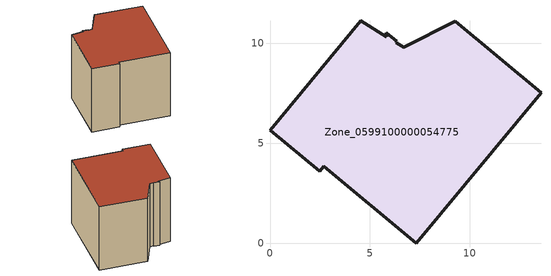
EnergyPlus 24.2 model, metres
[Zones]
Zone_0599100000054775
 floor ground (C_G): 6.7,9.8 9.29,11.1 13.57,7.52 7.33,0 2.7,3.85 2.49,3.59 0,5.65 4.55,11.12 5.83,10.33 5.82,10.54 6.35,10.09 6.32,10.04 z0
 wall outside (C_F): 4.55,11.12 0,5.65 2.49,3.59 2.7,3.85 7.33,0 13.57,7.52 9.29,11.1 6.7,9.8 6.32,10.04 6.35,10.09 5.82,10.54 5.83,10.33 4.55,11.12 z0:8.37
 roof outside (C_R): 9.29,11.1 6.7,9.8 6.32,10.04 6.35,10.09 5.82,10.54 5.83,10.33 4.55,11.12 0,5.65 2.49,3.59 2.7,3.85 7.33,0 13.57,7.52 z8.37
[BUILDING]
Pand.0599100000054775: North Axis=0; Terrain=City; Loads Convergence Tolerance Value=0.04; Temperature Convergence Tolerance Value=0.4; Solar Distribution=FullExterior; Maximum Number of Warmup Days=25; Minimum Number of Warmup Days=1
[Site:Location]
Rotterdam.The.Hague.AP_ZH_NLD Design_Conditions: Latitude=51.96; Longitude=4.45; Time Zone=1; Elevation=-4.5
[SITE:GROUNDTEMPERATURE:BUILDINGSURFACE]
18, 18, 18, 18, 18, 18, 18, 18, 18, 18, 18, 18
[MATERIAL] Thermal Absorptance=0.9; Solar Absorptance=0.7; Visible Absorptance=0.7
Name | Roughness | Thickness | Conductivity | Density | Specific Heat
G.TC.1946-1964 | MediumSmooth | 0.15 | 1 | 540 | 1210
F.TC.1946-1964 | Rough | 0.3 | 0.857143 | 1920 | 840
R.TC.1946-1964 | MediumRough | 0.2 | 0.235294 | 1500 | 1000
[CONSTRUCTION]
C_G: G.TC.1946-1964
C_F: F.TC.1946-1964
C_R: R.TC.1946-1964
[ZONE]
Zone_0599100000054775: Type=1; Multiplier=1; Ceiling Height=Autocalculate; Volume=Autocalculate; Floor Area=autocalculate; Part of Total Floor Area=Yes
[ZONEINFILTRATION:DESIGNFLOWRATE]
Infil_Zone_0599100000054775: Zone or ZoneList or Space or SpaceList=Zone_0599100000054775; Schedule=AlwaysOn; Design Flow Rate Calculation Method=Flow/Area; Flow Rate per Floor Area=0.003; Constant Term Coefficient=1; Temperature Term Coefficient=0; Velocity Term Coefficient=0; Velocity Squared Term Coefficient=0
[HVACTEMPLATE:ZONE:IDEALLOADSAIRSYSTEM]
Zone_0599100000054775: Maximum Heating Supply Air Temperature=50; Minimum Cooling Supply Air Temperature=13; Maximum Heating Supply Air Humidity Ratio=0.0156; Minimum Cooling Supply Air Humidity Ratio=0.0077; Heating Limit=NoLimit; Cooling Limit=NoLimit; Dehumidification Control Type=ConstantSensibleHeatRatio; Cooling Sensible Heat Ratio=0.7; Dehumidification Setpoint=60; Humidification Control Type=None; Humidification Setpoint=30; Outdoor Air Method=None; Outdoor Air Flow Rate per Person=0.00944; Outdoor Air Flow Rate per Zone Floor Area=0; Outdoor Air Flow Rate per Zone=0; Demand Controlled Ventilation Type=None; Outdoor Air Economizer Type=NoEconomizer; Heat Recovery Type=None; Sensible Heat Recovery Effectiveness=0.7; Latent Heat Recovery Effectiveness=0.65
[ZONECONTROL:THERMOSTAT]
ThermostatControl_Zone_0599100000054775: Zone or ZoneList=Zone_0599100000054775; Control Type Schedule=DualSetpointControlType; Control 1=Thermostat_Zone_0599100000054775; Temperature Difference Between Cutout And Setpoint=0
[THERMOSTATSETPOINT:DUALSETPOINT]
Thermostat_Zone_0599100000054775: Heating Setpoint Temperature Schedule=HeatingSetpoint_Zone_0599100000054775; Cooling Setpoint Temperature Schedule=CoolingSetpoint_Zone_0599100000054775
[SCHEDULE:COMPACT]
HeatingSetpoint_Zone_0599100000054775: Through: 12/31, For: AllDays, Until: 24:00, 21
CoolingSetpoint_Zone_0599100000054775: Through: 12/31, For: AllDays, Until: 24:00, 24
DualSetpointControlType: Through: 12/31, For: AllDays, Until: 24:00, 4
AlwaysOn: Through: 12/31, For: AllDays, Until: 24:00, 1
